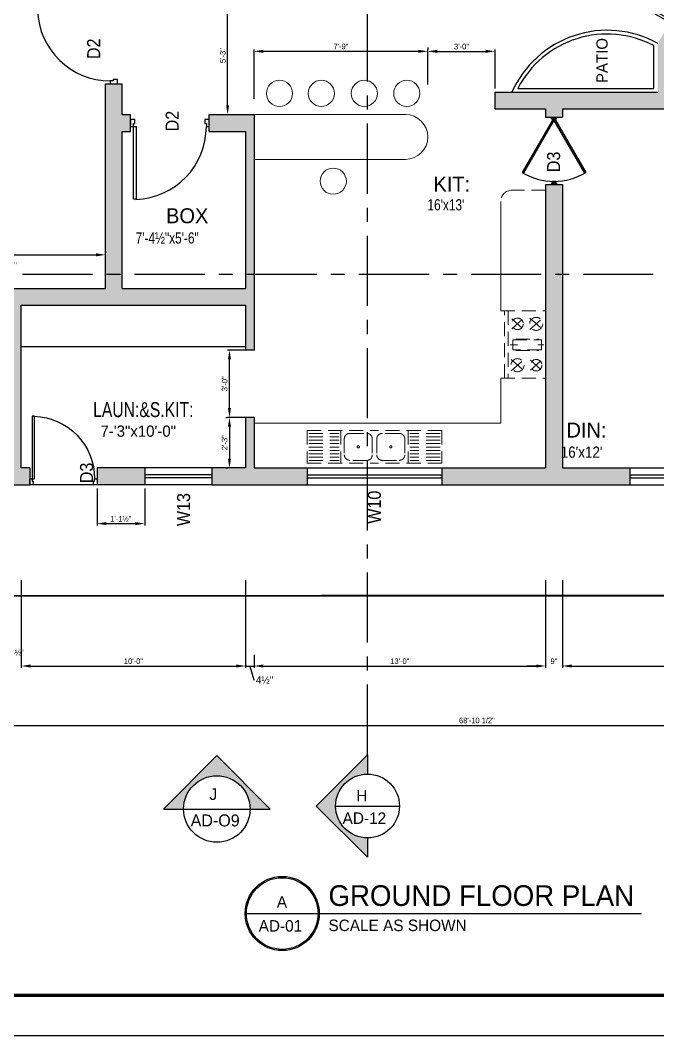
# Model space of a CAD drawing. Extents: x 10753 to 18704, y -5361 to 1140.
# Drawn here: x 11597 to 11939, y -735 to -192 of the extents above; entities that cross this region are included whole.
import ezdxf

# ---------------------------------------------------------------- set-up
doc = ezdxf.new("R2010")
doc.units = 0
doc.header["$LTSCALE"] = 30
doc.header["$MEASUREMENT"] = 0
doc.header["$PDMODE"] = 3
doc.linetypes.add('CENTER', pattern=[2, 1.25, -0.25, 0.25, -0.25])
doc.linetypes.add('HIDDEN', pattern=[0.375, 0.25, -0.125])
doc.layers.get('0').update_dxf_attribs({"linetype": 'CONTINUOUS'})
doc.layers.get('DEFPOINTS').update_dxf_attribs({"linetype": 'CONTINUOUS'})
for name, color, linetype in [('CEILING SECTION', 33, 'CONTINUOUS'), ('cross sectional lines', 9, 'CONTINUOUS'), ('DIM', 6, 'CONTINUOUS'), ('DM', 210, 'CONTINUOUS'), ('DOOR', 4, 'CONTINUOUS'), ('SEAL', 1, 'CONTINUOUS'), ('SLINE', 3, 'CONTINUOUS'), ('stairs terrace', 1, 'CONTINUOUS'), ('TEXT', 13, 'CONTINUOUS'), ('TEXTDW', 3, 'CONTINUOUS'), ('WALL', 2, 'CONTINUOUS'), ('WALLS', 2, 'CONTINUOUS'), ('Walls Hatch', 51, 'CONTINUOUS'), ('WINDOW', 5, 'CONTINUOUS'), ('WL', 9, 'CONTINUOUS')]:
    doc.layers.add(name, color=color, linetype=linetype)
doc.layers.add('hatich', color=8, linetype='HIDDEN', lineweight=5)
doc.styles.add('EE', font='eurr____.ttf')
doc.styles.add('SMALL-DIM', font='stylu.ttf', dxfattribs={"height": 2})
doc.styles.get("Standard").update_dxf_attribs({"font": 'stylu.ttf', "height": 3})
doc.styles.add('Work Dim', font='stylu.ttf', dxfattribs={"height": 4})
doc.dimstyles.new('D1', dxfattribs={"dimtxt": 6, "dimasz": 5, "dimexe": 1, "dimexo": 2, "dimgap": 1, "dimtad": 1, "dimdec": 4, "dimzin": 3, "dimdsep": 46, "dimlunit": 4, "dimtxsty": 'Standard', "dimcen": 3, "dimclrd": 7, "dimclre": 7, "dimclrt": 2, "dimadec": 0, "dimazin": 0, "dimtfac": 1, "dimtdec": 4, "dimtofl": 0, "dimtmove": 2, "dimatfit": 3, "dimfxl": 1, "dimfrac": 2, "dimtolj": 1, "dimtzin": 1, "dimarcsym": 0})
doc.dimstyles.new('LEADER', dxfattribs={"dimtxt": 5, "dimasz": 6, "dimexe": 1, "dimexo": 3, "dimgap": 0.09375, "dimtad": 0, "dimdec": 4, "dimzin": 0, "dimdsep": 46, "dimlunit": 4, "dimtxsty": 'Work Dim', "dimblk1": 'ARCHTICK', "dimblk2": 'ARCHTICK', "dimsah": 1, "dimcen": 0.09375, "dimclrd": 256, "dimclre": 256, "dimclrt": 3, "dimadec": 0, "dimazin": 0, "dimtfac": 1, "dimtdec": 4, "dimtofl": 0, "dimtmove": 1, "dimatfit": 3, "dimfxl": 6, "dimfxlon": 1, "dimtolj": 1, "dimtzin": 0, "dimarcsym": 0})

# ---------------------------------------------------------------- blocks, each defined once
blk = doc.blocks.new('*D55')
at = {"layer": 'DEFPOINTS', "color": 0, "transparency": 16777216}
for p in [(11428.54, -515.05), (12255.04, -538.47), (12255.04, -569.31)]:
    blk.add_point(p, dxfattribs=at)
at = {"layer": 'DIM', "color": 7, "lineweight": -2, "transparency": 16777216}
for p, q in [((11428.54, -517.05), (11428.54, -570.31)), ((12255.04, -540.47), (12255.04, -570.31)), ((11433.54, -569.31), (12250.04, -569.31))]:
    blk.add_line(p, q, dxfattribs=at)
at = {"layer": 'DIM', "color": 7, "transparency": 16777216}
for points in [[(11433.54, -568.48), (11433.54, -570.15), (11428.54, -569.31)], [(12250.04, -568.48), (12250.04, -570.15), (12255.04, -569.31)]]:
    blk.add_solid(points, dxfattribs=at)
at = {"layer": 'DIM', "color": 2, "transparency": 16777216, "insert": (11841.79, -566.6), "char_height": 3, "attachment_point": 5}
blk.add_mtext('\\A1;68\'-10 1/2"', dxfattribs=at)
blk = doc.blocks.new('*D56')
at = {"layer": 'DEFPOINTS', "color": 0, "transparency": 16777216}
for p in [(11878.54, -489.63), (11722.54, -537.47), (11878.54, -537.47)]:
    blk.add_point(p, dxfattribs=at)
at = {"layer": 'DIM', "color": 7, "lineweight": -2, "transparency": 16777216}
for p, q in [((11878.54, -491.63), (11878.54, -538.47)), ((11722.54, -535.47), (11722.54, -536.47)), ((11727.54, -537.47), (11873.54, -537.47))]:
    blk.add_line(p, q, dxfattribs=at)
at = {"layer": 'DIM', "color": 7, "transparency": 16777216}
for points in [[(11727.54, -536.64), (11727.54, -538.31), (11722.54, -537.47)], [(11873.54, -536.64), (11873.54, -538.31), (11878.54, -537.47)]]:
    blk.add_solid(points, dxfattribs=at)
at = {"layer": 'DIM', "color": 2, "transparency": 16777216, "insert": (11800.54, -534.91), "char_height": 3, "attachment_point": 5}
blk.add_mtext('\\A1;13\'-0"', dxfattribs=at)
blk = doc.blocks.new('*D57')
at = {"layer": 'DEFPOINTS', "color": 0, "transparency": 16777216}
for p in [(11722.54, -208.77), (11815.54, -228.5), (11722.54, -236.21)]:
    blk.add_point(p, dxfattribs=at)
at = {"layer": 'DIM', "color": 7, "lineweight": -2, "transparency": 16777216}
for p, q in [((11722.54, -234.21), (11722.54, -207.77)), ((11810.54, -208.77), (11727.54, -208.77)), ((11815.54, -226.5), (11815.54, -207.77))]:
    blk.add_line(p, q, dxfattribs=at)
at = {"layer": 'DIM', "color": 7, "transparency": 16777216}
for points in [[(11727.54, -207.94), (11727.54, -209.6), (11722.54, -208.77)], [(11810.54, -207.94), (11810.54, -209.6), (11815.54, -208.77)]]:
    blk.add_solid(points, dxfattribs=at)
at = {"layer": 'DIM', "color": 2, "transparency": 16777216, "insert": (11769.04, -206.16), "char_height": 3, "attachment_point": 5}
blk.add_mtext('\\A1;7\'-9"', dxfattribs=at)
blk = doc.blocks.new('*D64')
at = {"layer": 'DEFPOINTS', "color": 0, "transparency": 16777216}
for p in [(12031.54, -489.63), (11887.54, -537.47), (12031.54, -537.47)]:
    blk.add_point(p, dxfattribs=at)
at = {"layer": 'DIM', "color": 7, "lineweight": -2, "transparency": 16777216}
for p, q in [((12031.54, -491.63), (12031.54, -538.47)), ((11887.54, -535.47), (11887.54, -536.47)), ((11892.54, -537.47), (12026.54, -537.47))]:
    blk.add_line(p, q, dxfattribs=at)
at = {"layer": 'DIM', "color": 7, "transparency": 16777216}
for points in [[(11892.54, -536.64), (11892.54, -538.31), (11887.54, -537.47)], [(12026.54, -536.64), (12026.54, -538.31), (12031.54, -537.47)]]:
    blk.add_solid(points, dxfattribs=at)
at = {"layer": 'DIM', "color": 2, "transparency": 16777216, "insert": (11959.54, -534.92), "char_height": 3, "attachment_point": 5}
blk.add_mtext('\\A1;12\'-0"', dxfattribs=at)
blk = doc.blocks.new('WINDOW')
for p, q in [((12, 0), (0, 0)), ((12, -3.75), (0, -3.75)), ((12, -5.25), (0, -5.25)), ((12, -9), (0, -9))]:
    blk.add_line(p, q)
blk = doc.blocks.new('*D68')
at = {"layer": 'DEFPOINTS', "color": 0, "transparency": 16777216}
for p in [(11887.54, -489.63), (11878.54, -537.47), (11887.54, -537.47)]:
    blk.add_point(p, dxfattribs=at)
at = {"layer": 'DIM', "color": 7, "lineweight": -2, "transparency": 16777216}
for p, q in [((11887.54, -491.63), (11887.54, -538.47)), ((11873.54, -537.47), (11868.54, -537.47)), ((11878.54, -535.47), (11878.54, -536.47)), ((11892.54, -537.47), (11897.54, -537.47))]:
    blk.add_line(p, q, dxfattribs=at)
at = {"layer": 'DIM', "color": 7, "transparency": 16777216}
for points in [[(11873.54, -536.64), (11873.54, -538.31), (11878.54, -537.47)], [(11892.54, -536.64), (11892.54, -538.31), (11887.54, -537.47)]]:
    blk.add_solid(points, dxfattribs=at)
at = {"layer": 'DIM', "color": 2, "transparency": 16777216, "insert": (11883.04, -534.92), "char_height": 3, "attachment_point": 5}
blk.add_mtext('\\A1;9"', dxfattribs=at)
blk = doc.blocks.new('COOKR2')
for p, q in [((12.68, 53.99), (36.68, 53.99)), ((14.68, 17.99), (14.68, 53.99)), ((16.68, 53.99), (16.68, 17.99)), ((18.65, 44.3), (24.71, 49.76)), ((18.65, 49.76), (24.71, 44.3)), ((28.34, 44.03), (35.02, 50.03)), ((28.34, 50.03), (35.02, 44.03)), ((20.69, 38.85), (33.11, 38.85)), ((17.8, 35.81), (21.74, 35.81)), ((20.69, 32.78), (33.11, 32.78)), ((35.73, 35.81), (32.5, 35.81)), ((18.34, 27.94), (25.02, 21.94)), ((18.34, 21.94), (25.02, 27.94)), ((28.65, 27.67), (34.71, 22.21)), ((28.65, 22.21), (34.71, 27.67)), ((12.68, 17.99), (36.68, 17.99))]:
    blk.add_line(p, q)
blk.add_lwpolyline([(19.12, 38.55), (34.49, 38.55), (34.49, 33.07), (19.12, 33.07)], close=True)
for centre, radius in [((21.68, 47.03), 3.08), ((31.68, 47.03), 3.49), ((21.68, 24.94), 3.49), ((31.68, 24.94), 3.08)]:
    blk.add_circle(centre, radius)
blk = doc.blocks.new('2-DOOR')
for p, q in [((0.3, 0.74), (0.3, 6.43)), ((0.3, 6.43), (0.6, 6.43)), ((0.6, 6.43), (0.6, 0.74)), ((11.37, 6.43), (11.67, 6.43)), ((11.37, 0.74), (11.37, 6.43)), ((11.67, 6.43), (11.67, 0.74)), ((0.3, 0.75), (0, 0.75)), ((0, 0.75), (0, 0)), ((0, 0), (0.45, 0)), ((0.3, 0.45), (0.3, 0.75)), ((0.6, 0.74), (0.3, 0.74)), ((0.45, 0.45), (0.3, 0.45)), ((0.45, 0), (0.45, 0.45)), ((11.67, 0.74), (11.37, 0.74)), ((11.52, 0.45), (11.52, 0)), ((11.67, 0.45), (11.52, 0.45)), ((11.52, 0), (11.97, 0)), ((11.97, 0.75), (11.67, 0.75)), ((11.67, 0.75), (11.67, 0.45)), ((11.97, 0), (11.97, 0.75))]:
    blk.add_line(p, q)
for centre, start, end in [((0.3, 0.75), 0, 87.8361), ((11.67, 0.75), 92.1639, 180)]:
    blk.add_arc(centre, 5.69, start, end)
blk = doc.blocks.new('*D79')
at = {"layer": 'DEFPOINTS', "color": 0, "transparency": 16777216}
for p in [(11638.54, -440.56), (11664.04, -440.56), (11664.04, -461.33)]:
    blk.add_point(p, dxfattribs=at)
at = {"layer": 'DIM', "color": 7, "lineweight": -2, "transparency": 16777216}
for p, q in [((11638.54, -442.56), (11638.54, -462.33)), ((11664.04, -442.56), (11664.04, -462.33)), ((11643.54, -461.33), (11659.04, -461.33))]:
    blk.add_line(p, q, dxfattribs=at)
at = {"layer": 'DIM', "color": 7, "transparency": 16777216}
for points in [[(11643.54, -460.5), (11643.54, -462.17), (11638.54, -461.33)], [(11659.04, -460.5), (11659.04, -462.17), (11664.04, -461.33)]]:
    blk.add_solid(points, dxfattribs=at)
at = {"layer": 'DIM', "color": 2, "transparency": 16777216, "insert": (11651.29, -458.78), "char_height": 3, "attachment_point": 5}
blk.add_mtext('\\A1;1\'-1½"', dxfattribs=at)
blk = doc.blocks.new('*D80')
at = {"layer": 'DEFPOINTS', "color": 0, "transparency": 16777216}
for p in [(11718.04, -489.63), (11598.04, -537.47), (11718.04, -537.47)]:
    blk.add_point(p, dxfattribs=at)
at = {"layer": 'DIM', "color": 7, "lineweight": -2, "transparency": 16777216}
for p, q in [((11718.04, -491.63), (11718.04, -538.47)), ((11598.04, -535.47), (11598.04, -536.47)), ((11603.04, -537.47), (11713.04, -537.47))]:
    blk.add_line(p, q, dxfattribs=at)
at = {"layer": 'DIM', "color": 7, "transparency": 16777216}
for points in [[(11603.04, -536.64), (11603.04, -538.31), (11598.04, -537.47)], [(11713.04, -536.64), (11713.04, -538.31), (11718.04, -537.47)]]:
    blk.add_solid(points, dxfattribs=at)
at = {"layer": 'DIM', "color": 2, "transparency": 16777216, "insert": (11658.04, -534.92), "char_height": 3, "attachment_point": 5}
blk.add_mtext('\\A1;10\'-0"', dxfattribs=at)
blk = doc.blocks.new('_ArchTick')
at = {"color": 0, "linetype": 'ByBlock', "const_width": 0.15}
blk.add_lwpolyline([(-0.5, -0.5), (0.5, 0.5)], dxfattribs=at)
blk = doc.blocks.new('*D81')
at = {"layer": 'DEFPOINTS', "color": 0, "transparency": 16777216}
for p in [(11722.54, -489.63), (11718.04, -536.57), (11722.54, -537.47)]:
    blk.add_point(p, dxfattribs=at)
at = {"layer": 'DM', "lineweight": -2, "transparency": 16777216}
for p, q in [((11722.54, -531.47), (11722.54, -538.47)), ((11718.04, -537.47), (11718.04, -538.47)), ((11718.04, -537.47), (11722.54, -537.47)), ((11720.29, -537.47), (11722.52, -544.93)), ((11722.52, -544.93), (11722.71, -544.93))]:
    blk.add_line(p, q, dxfattribs=at)
at = {"layer": 'DM', "lineweight": -2, "transparency": 16777216, "rotation": 180}
blk.add_blockref('_ArchTick', (11718.04, -537.47), dxfattribs=at)
at = {"layer": 'DM', "lineweight": -2, "transparency": 16777216}
blk.add_blockref('_ArchTick', (11722.54, -537.47), dxfattribs=at)
at = {"layer": 'DM', "color": 3, "transparency": 16777216, "insert": (11728.2, -544.93), "char_height": 4, "attachment_point": 5, "style": 'Work Dim'}
blk.add_mtext('\\A1;4½"', dxfattribs=at)
blk = doc.blocks.new('*D82')
at = {"layer": 'DEFPOINTS', "color": 0, "transparency": 16777216}
for p in [(11598.04, -489.63), (11593.54, -537.47), (11593.54, -537.47)]:
    blk.add_point(p, dxfattribs=at)
at = {"layer": 'DIM', "color": 7, "lineweight": -2, "transparency": 16777216}
for p, q in [((11598.04, -491.63), (11598.04, -538.47)), ((11588.54, -537.47), (11583.54, -537.47)), ((11593.54, -535.47), (11593.54, -536.47)), ((11603.04, -537.47), (11608.04, -537.47))]:
    blk.add_line(p, q, dxfattribs=at)
at = {"layer": 'DIM', "color": 7, "transparency": 16777216}
for points in [[(11588.54, -536.64), (11588.54, -538.31), (11593.54, -537.47)], [(11603.04, -536.64), (11603.04, -538.31), (11598.04, -537.47)]]:
    blk.add_solid(points, dxfattribs=at)
at = {"layer": 'DIM', "color": 2, "transparency": 16777216, "insert": (11595.79, -530.24), "char_height": 3, "attachment_point": 5}
blk.add_mtext('\\A1;4½"', dxfattribs=at)
blk = doc.blocks.new('*D83')
at = {"layer": 'DEFPOINTS', "color": 0, "transparency": 16777216}
for p in [(11709.4, -368.56), (11722.54, -368.56), (11722.54, -404.56)]:
    blk.add_point(p, dxfattribs=at)
at = {"layer": 'DIM', "color": 7, "lineweight": -2, "transparency": 16777216}
for p, q in [((11720.54, -368.56), (11708.4, -368.56)), ((11709.4, -399.56), (11709.4, -373.56)), ((11720.54, -404.56), (11708.4, -404.56))]:
    blk.add_line(p, q, dxfattribs=at)
at = {"layer": 'DIM', "color": 7, "transparency": 16777216}
for points in [[(11708.56, -373.56), (11710.23, -373.56), (11709.4, -368.56)], [(11708.56, -399.56), (11710.23, -399.56), (11709.4, -404.56)]]:
    blk.add_solid(points, dxfattribs=at)
at = {"layer": 'DIM', "color": 2, "transparency": 16777216, "insert": (11706.83, -386.56), "char_height": 3, "attachment_point": 5, "rotation": 90}
blk.add_mtext('\\A1;3\'-0"', dxfattribs=at)
blk = doc.blocks.new('*D84')
at = {"layer": 'DEFPOINTS', "color": 0, "transparency": 16777216}
for p in [(11709.4, -404.56), (11709.4, -431.56), (11709.4, -431.56)]:
    blk.add_point(p, dxfattribs=at)
at = {"layer": 'DIM', "color": 7, "lineweight": -2, "transparency": 16777216}
for p, q in [((11707.4, -404.56), (11708.4, -404.56)), ((11709.4, -409.56), (11709.4, -426.56)), ((11707.4, -431.56), (11708.4, -431.56))]:
    blk.add_line(p, q, dxfattribs=at)
at = {"layer": 'DIM', "color": 7, "transparency": 16777216}
for points in [[(11708.56, -409.56), (11710.23, -409.56), (11709.4, -404.56)], [(11708.56, -426.56), (11710.23, -426.56), (11709.4, -431.56)]]:
    blk.add_solid(points, dxfattribs=at)
at = {"layer": 'DIM', "color": 2, "transparency": 16777216, "insert": (11706.84, -418.06), "char_height": 3, "attachment_point": 5, "rotation": 90}
blk.add_mtext('\\A1;2\'-3"', dxfattribs=at)
blk = doc.blocks.new('D1')
for p, q in [((-3, 40.85), (-1.5, 40.85)), ((-3, 1.85), (-3, 40.85)), ((-1.5, 40.85), (-1.5, 1.85)), ((-40.5, 1.88), (-42, 1.88)), ((-42, 1.88), (-42, -1.88)), ((-40.5, 0.38), (-40.5, 1.88)), ((-39.75, 0.38), (-40.5, 0.38)), ((-39.75, -1.88), (-39.75, 0.38)), ((-1.5, 1.85), (-3, 1.85)), ((-2.25, 0.38), (-2.25, -1.88)), ((-1.5, 0.38), (-2.25, 0.38)), ((0, 1.88), (-1.5, 1.88)), ((-1.5, 1.88), (-1.5, 0.38)), ((0, -1.88), (0, 1.88)), ((-42, -1.88), (-39.75, -1.88)), ((-2.25, -1.88), (0, -1.88))]:
    blk.add_line(p, q)
blk.add_arc((-1.5, 1.88), 39, 91.8498, 180)
blk = doc.blocks.new('*D89')
at = {"layer": 'DEFPOINTS', "color": 0, "transparency": 16777216}
for p in [(11643.04, -317.59), (11643.04, -317.59), (11557.54, -335.56)]:
    blk.add_point(p, dxfattribs=at)
at = {"layer": 'DIM', "color": 7, "lineweight": -2, "transparency": 16777216}
for p, q in [((11557.54, -333.56), (11557.54, -316.59)), ((11562.54, -317.59), (11638.04, -317.59)), ((11643.04, -315.59), (11643.04, -316.59))]:
    blk.add_line(p, q, dxfattribs=at)
at = {"layer": 'DIM', "color": 7, "transparency": 16777216}
for points in [[(11562.54, -316.76), (11562.54, -318.43), (11557.54, -317.59)], [(11638.04, -316.76), (11638.04, -318.43), (11643.04, -317.59)]]:
    blk.add_solid(points, dxfattribs=at)
at = {"layer": 'DIM', "color": 2, "transparency": 16777216, "insert": (11588.29, -323.17), "char_height": 3, "attachment_point": 5}
blk.add_mtext('\\A1;7\'-1 1/2"', dxfattribs=at)
blk = doc.blocks.new('SINK2')
for p, q in [((0, 17.44), (36, 17.44)), ((0, 0), (0, 17.44)), ((18, 0), (18, 17.44)), ((72, 17.44), (36, 17.44)), ((54, 0), (54, 17.44)), ((72, 0), (72, 17.44)), ((0.9, 16), (17.1, 16)), ((0.9, 14.2), (17.1, 14.2)), ((0.9, 12.4), (17.1, 12.4)), ((19.75, 4.5), (19.75, 12.94)), ((31.75, 15.94), (22.75, 15.94)), ((34.75, 4.5), (34.75, 12.94)), ((37.13, 4.5), (37.13, 12.94)), ((40.13, 15.94), (49.13, 15.94)), ((52.13, 4.5), (52.13, 12.94)), ((71.1, 16), (54.9, 16)), ((71.1, 14.2), (54.9, 14.2)), ((71.1, 12.4), (54.9, 12.4)), ((0.9, 10.6), (17.1, 10.6)), ((0.9, 8.8), (17.1, 8.8)), ((0.9, 7), (17.1, 7)), ((71.1, 10.6), (54.9, 10.6)), ((71.1, 8.8), (54.9, 8.8)), ((71.1, 7), (54.9, 7)), ((0, 0), (36, 0)), ((0.9, 5.2), (17.1, 5.2)), ((0.9, 3.4), (17.1, 3.4)), ((0.9, 1.6), (17.1, 1.6)), ((22.75, 1.5), (31.75, 1.5)), ((72, 0), (36, 0)), ((49.13, 1.5), (40.13, 1.5)), ((71.1, 5.2), (54.9, 5.2)), ((71.1, 3.4), (54.9, 3.4)), ((71.1, 1.6), (54.9, 1.6))]:
    blk.add_line(p, q)
for centre in [(27.25, 8.72), (44.63, 8.72)]:
    blk.add_circle(centre, 0.587)
for centre, start, end in [((22.75, 12.94), 90, 180), ((31.75, 12.94), 360, 90), ((40.13, 12.94), 90, 180), ((49.13, 12.94), 360, 90), ((22.75, 4.5), 180, 270), ((31.75, 4.5), 270, 0), ((40.13, 4.5), 180, 270), ((49.13, 4.5), 270, 0)]:
    blk.add_arc(centre, 3, start, end)
blk = doc.blocks.new('*D109')
at = {"layer": 'DEFPOINTS', "color": 0, "transparency": 16777216}
for p in [(11708.43, -179.56), (11717.43, -179.56), (11708.43, -242.56)]:
    blk.add_point(p, dxfattribs=at)
at = {"layer": 'DOOR', "color": 7, "lineweight": -2, "transparency": 16777216}
for p, q in [((11715.43, -179.56), (11707.43, -179.56)), ((11708.43, -237.56), (11708.43, -184.56)), ((11706.43, -242.56), (11707.43, -242.56))]:
    blk.add_line(p, q, dxfattribs=at)
at = {"layer": 'DOOR', "color": 7, "transparency": 16777216}
for points in [[(11707.59, -184.56), (11709.26, -184.56), (11708.43, -179.56)], [(11707.59, -237.56), (11709.26, -237.56), (11708.43, -242.56)]]:
    blk.add_solid(points, dxfattribs=at)
at = {"layer": 'DOOR', "color": 2, "transparency": 16777216, "insert": (11705.86, -211.06), "char_height": 3, "attachment_point": 5, "rotation": 90}
blk.add_mtext('\\A1;5\'-3"', dxfattribs=at)
blk = doc.blocks.new('*D112')
at = {"layer": 'DEFPOINTS', "color": 0, "transparency": 16777216}
for p in [(11815.54, -208.77), (11851.54, -208.77), (11851.54, -230.56)]:
    blk.add_point(p, dxfattribs=at)
at = {"layer": 'DOOR', "color": 7, "lineweight": -2, "transparency": 16777216}
for p, q in [((11815.54, -206.77), (11815.54, -207.77)), ((11820.54, -208.77), (11846.54, -208.77)), ((11851.54, -228.56), (11851.54, -207.77))]:
    blk.add_line(p, q, dxfattribs=at)
at = {"layer": 'DOOR', "color": 7, "transparency": 16777216}
for points in [[(11820.54, -207.94), (11820.54, -209.6), (11815.54, -208.77)], [(11846.54, -207.94), (11846.54, -209.6), (11851.54, -208.77)]]:
    blk.add_solid(points, dxfattribs=at)
at = {"layer": 'DOOR', "color": 2, "transparency": 16777216, "insert": (11833.54, -206.21), "char_height": 3, "attachment_point": 5}
blk.add_mtext('\\A1;3\'-0"', dxfattribs=at)

msp = doc.modelspace()

# ---------------------------------------------------------------- hatches: boundary and pattern name
at = {"layer": 'CEILING SECTION'}
h = msp.add_hatch(color=51, dxfattribs=at)
h.dxf.hatch_style = 1
h.paths.add_polyline_path([(11851.5352, -230.55953), (11851.5352, -239.55953), (11878.5352, -239.55953), (11878.5352, -244.05953), (11887.5352, -244.05953), (11887.5352, -239.55953), (11983.5352, -239.55953), (11986.322, -242.34632), (11989.50398, -239.16434), (11980.89917, -230.55953), (11947.5352, -230.55953), (11947.5352, -206.94692), (11951.95295, -199.29517), (11944.15872, -194.79517), (11938.5352, -204.53538), (11938.5352, -230.55953)])
h = msp.add_hatch(color=51, dxfattribs=at)
h.dxf.hatch_style = 1
h.paths.add_polyline_path([(11878.5352, -280.05953), (11878.5352, -327.96779), (11887.5352, -327.96779), (11887.5352, -280.05953)])
at = {"layer": 'SLINE'}
for points in [[(11674.11005, -613.94249), (11684.87704, -613.94249, -0.414213562), (11702.66541, -596.15412, -0.414213562), (11720.45378, -613.94249), (11731.22077, -613.94249), (11702.66541, -585.38713)], [(11783.29424, -584.93053), (11783.29424, -595.26664, 0.414213562), (11766.21776, -612.34312, 0.414213562), (11783.29424, -629.41961), (11783.29424, -639.75571), (11755.88165, -612.34312)]]:
    msp.add_hatch(color=3, dxfattribs=at).paths.add_polyline_path(points)
at = {"layer": 'Walls Hatch'}
h = msp.add_hatch(color=51, dxfattribs=at)
h.dxf.hatch_style = 1
h.paths.add_polyline_path([(11437.5352, -431.55953), (11437.5352, -413.55953), (11428.5352, -413.55953), (11428.5352, -440.55953), (11602.5352, -440.55953), (11602.5352, -431.55953), (11598.0352, -431.55953), (11598.0352, -344.55953), (11718.0352, -344.55953), (11718.0352, -368.55953), (11722.5352, -368.55953), (11722.5352, -327.96779), (11718.0352, -327.96779), (11718.0352, -335.55953), (11652.0352, -335.55953), (11652.0352, -327.96779), (11643.0352, -327.96779), (11643.0352, -335.55953), (11557.5352, -335.55953), (11557.5352, -344.55953), (11593.5352, -344.55953), (11593.5352, -431.55953), (11533.5352, -431.55953), (11533.5352, -404.55953), (11529.0352, -404.55953), (11529.0352, -431.55953)])
h.paths.add_polyline_path([(11428.5352, -327.96779), (11428.5352, -365.55953), (11437.5352, -365.55953), (11437.5352, -344.55953), (11527.5352, -344.55953), (11527.5352, -335.55953), (11437.5352, -335.55953), (11437.5352, -327.96779)], flags=17)
h.paths.add_polyline_path([(11428.5352, -268.05953), (11428.5352, -327.96779), (11437.5352, -327.96779), (11437.5352, -268.05953)])
h.paths.add_polyline_path([(11437.5352, -170.55953), (11437.5352, -91.05953), (11499.0352, -91.05953), (11499.0352, -86.55953), (11437.5352, -86.55953), (11437.5352, -82.05953), (11428.5352, -82.05953), (11428.5352, -184.05953), (11437.5352, -184.05953), (11437.5352, -179.55953), (11643.0352, -179.55953), (11643.0352, -184.05953), (11652.0352, -184.05953), (11652.0352, -179.55953), (11676.0352, -179.55953), (11676.0352, -170.55953), (11542.5352, -170.55953), (11542.5352, -143.55953), (11533.5352, -143.55953), (11533.5352, -170.55953)])
h.paths.add_polyline_path([(11428.5352, 30.44047), (11428.5352, -34.05953), (11437.5352, -34.05953), (11437.5352, 21.44047), (11533.5352, 21.44047), (11533.5352, -86.55953), (11529.0352, -86.55953), (11529.0352, -91.05953), (11533.5352, -91.05953), (11533.5352, -95.55953), (11542.5352, -95.55953), (11542.5352, 21.44047), (11635.5352, 21.44047), (11635.5352, 30.44047)])
h.paths.add_polyline_path([(11643.0352, -226.05953), (11643.0352, -327.96779), (11652.0352, -327.96779), (11652.0352, -251.55953), (11656.5352, -251.55953), (11656.5352, -242.55953), (11652.0352, -242.55953), (11652.0352, -226.05953)])
h.paths.add_polyline_path([(11698.5352, -242.55953), (11698.5352, -251.55953), (11718.0352, -251.55953), (11718.0352, -327.96779), (11722.5352, -327.96779), (11722.5352, -242.55953)])
h.paths.add_polyline_path([(11700.0352, -431.55953), (11700.0352, -440.55953), (11751.0352, -440.55953), (11751.0352, -431.55953), (11722.5352, -431.55953), (11722.5352, -404.55953), (11718.0352, -404.55953), (11718.0352, -431.55953)])
h.paths.add_polyline_path([(11638.5352, -431.55953), (11638.5352, -440.55953), (11664.0352, -440.55953), (11664.0352, -431.55953)], flags=17)
h.paths.add_polyline_path([(11722.5352, 6.44047), (11722.5352, -170.55953), (11718.0352, -170.55953), (11718.0352, -179.55953), (11731.5352, -179.55953), (11731.5352, -2.55953), (11783.36537, -2.55953), (11783.36647, 6.44047), (11731.5352, 6.44047)])
h.paths.add_polyline_path([(11783.36647, 6.44047), (11783.36537, -2.55953), (11790.0352, -2.55953), (11790.0352, 6.44047)])
h.paths.add_polyline_path([(11934.0352, 6.44047), (11934.0352, -2.55953), (12001.5352, -2.55953), (12001.5352, 6.44047)])
h.paths.add_polyline_path([(12052.5352, 30.44047), (12052.5352, 21.44047), (12205.5352, 21.44047), (12205.5352, 30.44047)])
h.paths.add_polyline_path([(11995.5352, -431.55953), (11995.5352, -440.55953), (12036.0352, -440.55953), (12036.0352, -327.96779), (12031.5352, -327.96779), (12031.5352, -431.55953)])
h.paths.add_polyline_path([(12080.67124, -280.19556), (12071.80728, -289.05953), (12039.39917, -289.05953), (12031.93039, -281.59075), (12028.74841, -284.77273), (12031.5352, -287.55953), (12031.5352, -327.96779), (12036.0352, -327.96779), (12036.0352, -293.55953), (12078.0352, -293.55953), (12078.0352, -327.96779), (12087.0352, -327.96779), (12087.0352, -286.55953)])
h.paths.add_polyline_path([(12078.0352, -327.96779), (12078.0352, -440.55953), (12087.0352, -440.55953), (12087.0352, -327.96779)])
h.paths.add_polyline_path([(12092.40907, -500.55953, -0.298216627), (12085.5352, -505.05953), (12247.5352, -505.05953, -0.298216627), (12240.66134, -500.55953)])
h.paths.add_polyline_path([(12151.7967, -213.5701), (12151.7967, -208.05953), (12147.2967, -208.05953), (12147.2967, -213.5701), (12139.95801, -220.9088), (12146.32197, -227.27276), (12148.87584, -224.71889, 0.232954432), (12205.59431, -250.05953), (12247.5352, -250.05953, -0.474497868), (12240.18673, -241.05953), (12238.5352, -241.05953), (12238.5352, -224.55953), (12229.5352, -224.55953), (12229.5352, -241.05953), (12205.41942, -241.05953, -0.262785094)])
h.paths.add_polyline_path([(12229.5352, -203.55953), (12229.5352, -212.55953), (12238.5352, -212.55953), (12238.5352, -203.55953)])
h.paths.add_polyline_path([(12147.2967, -179.55953), (12147.2967, -184.05953), (12151.7967, -184.05953), (12151.7967, -179.55953)])
h.paths.add_polyline_path([(12046.85116, -100.42345, 0.151876917), (11993.36553, -86.67505), (11993.36553, -109.56647), (11991.76982, -112.33032), (11993.20709, -127.8409), (12002.36553, -111.97802), (12002.36553, -95.67307, -0.399063942), (12081.99953, -179.55953), (12094.5352, -179.55953), (12094.5352, -170.55953), (12090.56302, -170.55953, 0.125206602), (12075.00902, -127.41992), (12079.0099, -123.41905), (12075.82792, -120.23707), (12070.17106, -120.23707), (12054.61471, -104.68072), (12054.61471, -99.02386), (12051.43273, -95.84188)])
h.paths.add_polyline_path([(11983.12931, -127.29613), (11986.56004, -139.35392), (11993.20709, -127.8409), (11991.76982, -112.33032)])
h.paths.add_polyline_path([(11977.14053, -137.669), (11981.06147, -145.54332, -0.018810037), (11983.66605, -144.36647), (11986.56004, -139.35392), (11983.12931, -127.29613)])
h.paths.add_polyline_path([(11974.15872, -142.83365), (11981.95295, -147.33365), (11977.14053, -137.669)])
h.paths.add_polyline_path([(11878.5352, -327.96779), (11878.5352, -431.55953), (11823.0352, -431.55953), (11823.0352, -440.55953), (11923.5352, -440.55953), (11923.5352, -431.55953), (11887.5352, -431.55953), (11887.5352, -327.96779)])
h.paths.add_polyline_path([(11978.09401, -55.56685), (11978.09401, -33.68837), (11964.19211, -33.68837), (11964.19211, -55.56685)], flags=9)
h.paths.add_polyline_path([(12254.2863, -193.63834), (12236.95394, -193.63834), (12236.95394, -207.54024), (12254.2863, -207.54024)], flags=9)
h.paths.add_polyline_path([(12018.38879, -307.63695), (11996.51031, -307.63695), (11996.51031, -321.53885), (12018.38879, -321.53885)], flags=9)
h.paths.add_polyline_path([(11964.2214, -274.41311), (11964.2214, -252.53464), (11950.3195, -252.53464), (11950.3195, -274.41311)], flags=9)
h.paths.add_polyline_path([(11876.15673, 76.38012), (11848.32217, 76.38012), (11848.32217, 62.47822), (11876.15673, 62.47822)], flags=9)
h.paths.add_polyline_path([(12135.65673, 76.3933), (12107.82217, 76.3933), (12107.82217, 62.4914), (12135.65673, 62.4914)], flags=9)
h.paths.add_polyline_path([(12162.0374, 8.43415), (12134.20285, 8.43415), (12134.20285, -5.46775), (12162.0374, -5.46775)], flags=9)
h.paths.add_polyline_path([(12002.76946, 67.73726), (11991.39318, 67.73726), (11991.39318, 53.83536), (12002.76946, 53.83536)], flags=9)
h.paths.add_polyline_path([(12225.51976, -195.31062), (12225.51976, -177.97827), (12211.61786, -177.97827), (12211.61786, -195.31062)], flags=9)
h.paths.add_polyline_path([(11982.7673, -228.69094), (11982.7673, -206.81246), (11968.8654, -206.81246), (11968.8654, -228.69094)], flags=9)
h.paths.add_polyline_path([(11844.49421, -206.49396), (11822.61573, -206.49396), (11822.61573, -220.39587), (11844.49421, -220.39587)], flags=9)
h.paths.add_polyline_path([(11996.10235, -176.75185), (12005.82864, -151.18355), (11992.83511, -146.24076), (11983.10883, -171.80906)], flags=9)
h.paths.add_polyline_path([(12181.02322, -206.99714), (12200.11665, -183.42636), (12189.31423, -174.67589), (12170.2208, -198.24667)], flags=9)
h.paths.add_polyline_path([(12060.74216, -266.6135), (12060.74216, -236.19622), (12046.84026, -236.19622), (12046.84026, -266.6135)], flags=9)
h.paths.add_polyline_path([(12124.85067, -197.38532), (12094.4334, -197.38532), (12094.4334, -211.28722), (12124.85067, -211.28722)], flags=9)
h.paths.add_polyline_path([(11913.4478, -227.27367), (11913.4478, -200.0826), (11904.11178, -200.0826), (11904.11178, -227.27367)], flags=9)
h.paths.add_polyline_path([(12227.59477, -215.44147), (12227.59477, -191.19468), (12216.64126, -191.19468), (12216.64126, -215.44147)], flags=9)
h.paths.add_polyline_path([(12227.88046, -239.60015), (12227.88046, -215.35336), (12216.92694, -215.35336), (12216.92694, -239.60015)], flags=25)
h.paths.add_polyline_path([(11834.07864, -22.1762), (11834.07864, -4.36925), (11823.29423, -4.36925), (11823.29423, -22.1762)], flags=9)
h.paths.add_polyline_path([(11874.26296, -8.72197), (11853.66815, -8.72197), (11853.66815, -16.53492), (11874.26296, -16.53492)], flags=9)
h.paths.add_polyline_path([(12035.60031, 0.11156), (12035.60031, 17.97489), (12024.64679, 17.97489), (12024.64679, 0.11156)], flags=9)
h.paths.add_polyline_path([(11840.9377, -135.22542), (11840.9377, -84.34607), (11831.57533, -84.34607), (11831.57533, -135.22542)], flags=9)
h.paths.add_polyline_path([(11842.17557, -293.98304), (11842.17557, -267.18808), (11832.83955, -267.18808), (11832.83955, -293.98304)], flags=9)
h.paths.add_polyline_path([(11832.82372, -291.30926), (11832.82372, -267.12478), (11820.25271, -267.12478), (11820.25271, -291.30926)], flags=9)
h.paths.add_polyline_path([(11888.39631, -275.19896), (11888.39631, -258.74058), (11877.51966, -258.74058), (11877.51966, -275.19896)], flags=9)
h.paths.add_polyline_path([(11950.48919, -186.47707), (11950.48919, -170.14423), (11939.98919, -170.14423), (11939.98919, -186.47707)], flags=9)
h.paths.add_polyline_path([(12165.48471, -134.29874), (12165.48471, -107.48182), (12156.0828, -107.48182), (12156.0828, -134.29874)], flags=9)
h.paths.add_polyline_path([(12079.87571, -104.82656), (12068.7644, -93.71525), (12062.3026, -100.17705), (12073.41391, -111.28835)], flags=25)
h.paths.add_polyline_path([(12057.69844, -204.98995), (12057.69844, -191.0024), (12048.53372, -191.0024), (12048.53372, -204.98995)], flags=9)
h.paths.add_polyline_path([(12113.62211, -167.16891), (12113.62211, -150.77715), (12102.94532, -150.77715), (12102.94532, -167.16891)], flags=9)
h.paths.add_polyline_path([(12156.16243, -145.60171), (12156.16243, -90.202), (12143.53871, -90.202), (12143.53871, -145.60171)], flags=9)
h.paths.add_polyline_path([(12018.31468, -285.14858), (12018.31468, -268.81574), (12007.81468, -268.81574), (12007.81468, -285.14858)], flags=9)
h.paths.add_polyline_path([(12035.15737, -261.90462), (12035.15737, -221.26919), (12022.69178, -221.26919), (12022.69178, -261.90462)], flags=9)
h.paths.add_polyline_path([(12044.58947, -254.9014), (12044.58947, -232.82448), (12035.26662, -232.82448), (12035.26662, -254.9014)], flags=9)
h.paths.add_polyline_path([(12099.17199, -277.17295), (12099.17199, -252.88587), (12088.29535, -252.88587), (12088.29535, -277.17295)], flags=9)
h.paths.add_polyline_path([(12017.55924, -238.34151), (12017.55924, -208.84004), (12008.15733, -208.84004), (12008.15733, -238.34151)], flags=9)
h.paths.add_polyline_path([(12008.10261, -238.3426), (12008.10261, -198.89897), (11998.48329, -198.89897), (11998.48329, -238.3426)], flags=9)
h.paths.add_polyline_path([(12164.51588, -201.52016), (12164.51588, -185.07714), (12153.68536, -185.07714), (12153.68536, -201.52016)], flags=9)
h.paths.add_polyline_path([(12138.05497, -324.25012), (12138.05497, -306.86725), (12128.90343, -306.86725), (12128.90343, -324.25012)], flags=9)
h.paths.add_polyline_path([(12207.08979, -236.23521), (12207.08979, -192.10343), (12194.65934, -192.10343), (12194.65934, -236.23521)], flags=9)
h.paths.add_polyline_path([(12216.70234, -234.51082), (12216.70234, -201.02424), (12206.99077, -201.02424), (12206.99077, -234.51082)], flags=9)
h.paths.add_polyline_path([(12082.56858, -229.26098), (12082.56858, -211.80344), (12073.19304, -211.80344), (12073.19304, -229.26098)], flags=9)
h.paths.add_polyline_path([(11829.89638, -139.78242), (11829.89638, -69.64186), (11817.43079, -69.64186), (11817.43079, -139.78242)], flags=9)
h.paths.add_polyline_path([(12237.67486, -20.12186), (12237.67486, -2.31491), (12226.89046, -2.31491), (12226.89046, -20.12186)], flags=9)
h.paths.add_polyline_path([(12001.90463, -87.03355), (12001.90463, -13.64596), (11992.52908, -13.64596), (11992.52908, -87.03355)], flags=9)

# ---------------------------------------------------------------- linework, layer by layer
for p, q in [((11881.74789, -244.87297), (11881.74789, -244.05953)), ((11881.74789, -244.87297), (11881.74789, -244.05953)), ((11881.74789, -244.05953), (11884.32252, -244.05953)), ((11884.32252, -244.87297), (11884.32252, -244.05953)), ((11884.32252, -244.87297), (11884.32252, -244.05953)), ((11882.177, -245.50122), (11865.99166, -273.53505)), ((11883.0352, -245.73118), (11866.72924, -273.97394)), ((11881.74789, -244.87297), (11884.32252, -244.87297)), ((11884.32252, -244.87297), (11881.74789, -244.87297)), ((11882.177, -245.73118), (11882.177, -244.87297)), ((11882.177, -245.73118), (11882.177, -244.87297)), ((11882.177, -245.73118), (11883.89341, -245.73118)), ((11883.89341, -245.73118), (11882.177, -245.73118)), ((11883.0352, -245.73118), (11899.34117, -273.97394)), ((11883.89341, -245.73118), (11883.89341, -244.87297)), ((11883.89341, -245.73118), (11883.89341, -244.87297)), ((11883.89341, -245.50122), (11900.07875, -273.53505)), ((11881.74789, -279.20132), (11884.32252, -279.20132)), ((11881.74789, -279.20132), (11881.74789, -280.05953)), ((11884.32252, -279.20132), (11881.74789, -279.20132)), ((11881.74789, -279.20132), (11881.74789, -280.05953)), ((11881.74789, -280.05953), (11884.32252, -280.05953)), ((11884.32252, -280.05953), (11881.74789, -280.05953)), ((11882.177, -278.34311), (11883.89341, -278.34311)), ((11882.177, -278.34311), (11882.177, -279.20132)), ((11883.89341, -278.34311), (11882.177, -278.34311)), ((11882.177, -278.34311), (11882.177, -279.20132)), ((11883.89341, -278.34311), (11883.89341, -279.20132)), ((11883.89341, -278.34311), (11883.89341, -279.20132)), ((11884.32252, -279.20132), (11884.32252, -280.05953)), ((11884.32252, -279.20132), (11884.32252, -280.05953))]:
    msp.add_line(p, q)
for start, end in [(238.4920422, 270), (270, 301.5079578)]:
    msp.add_arc((11883.0352, -245.73118), 32.61193, start, end)
at = {"layer": 'cross sectional lines', "linetype": 'CENTER'}
for p, q in [((11783.29424, -584.93053), (11783.37788, 99.85371)), ((11358.67541, -327.96779), (12379.48144, -327.96779))]:
    msp.add_line(p, q, dxfattribs=at)
at = {"layer": 'DOOR'}
for p, q in [((11936.5352, -228.55953), (11936.5352, -205.72769)), ((11863.71937, -228.55953), (11936.5352, -228.55953))]:
    msp.add_line(p, q, dxfattribs=at)
for radius, start, end in [(55.79452, 60.9852604, 155.9165575), (53.79452, 62.2322309, 152.5860154)]:
    msp.add_arc((11911.47293, -253.32741), radius, start, end, dxfattribs=at)
at = {"layer": 'hatich', "linetype": 'Continuous'}
for p, q in [((11803.5352, -242.55953), (11722.5352, -242.55953)), ((11803.5352, -266.55953), (11722.5352, -266.55953)), ((11854.5352, -347.55953), (11854.5352, -289.05953)), ((11854.5352, -407.55953), (11854.5352, -383.55953)), ((11722.5352, -407.55953), (11854.5352, -407.55953))]:
    msp.add_line(p, q, dxfattribs=at)
at = {"layer": 'hatich'}
msp.add_line((11878.5352, -283.05953), (11860.5352, -283.05953), dxfattribs=at)
at = {"layer": 'hatich', "linetype": 'Continuous'}
for centre in [(11736.17299, -231.24526), (11758.55653, -231.24526), (11781.56801, -231.24526), (11804.29697, -231.24526), (11764.93589, -278.2023)]:
    msp.add_circle(centre, 7, dxfattribs=at)
msp.add_arc((11803.5352, -254.55953), 12, 270, 90, dxfattribs=at)
at = {"layer": 'hatich'}
msp.add_arc((11860.5352, -289.05953), 6, 90, 180, dxfattribs=at)
at = {"layer": 'SEAL', "color": 1}
msp.add_lwpolyline([(12659.23917, 216.90941), (12659.23917, -735.16087), (11241.16089, -735.16087), (11241.16089, 216.90941)], close=True, dxfattribs=at)
at = {"layer": 'SLINE', "color": 3}
for p, q in [((11674.11005, -613.94249), (11702.66541, -585.38713)), ((11731.22077, -613.94249), (11702.66541, -585.38713)), ((11783.29424, -584.93053), (11755.88165, -612.34312)), ((11783.29424, -584.93053), (11783.29424, -595.26664)), ((11783.29424, -639.75571), (11755.88165, -612.34312)), ((11766.21776, -612.34312), (11800.37072, -612.34312)), ((11674.11005, -613.94249), (11684.87704, -613.94249)), ((11684.87704, -613.94249), (11720.45378, -613.94249)), ((11720.45378, -613.94249), (11731.22077, -613.94249)), ((11783.29424, -629.41961), (11783.29424, -639.75571))]:
    msp.add_line(p, q, dxfattribs=at)
at = {"layer": 'SLINE'}
msp.add_line((11717.79607, -669.82875), (11929.85404, -669.82875), dxfattribs=at)
at = {"layer": 'SLINE', "color": 3}
for centre, radius in [((11702.66541, -613.94249), 17.78837), ((11783.29424, -612.34312), 17.07648)]:
    msp.add_circle(centre, radius, dxfattribs=at)
at = {"layer": 'SLINE'}
for radius in [19.84476, 19.16137]:
    msp.add_circle((11737.64083, -669.82875), radius, dxfattribs=at)
at = {"layer": 'stairs terrace'}
for p, q in [((11598.0352, -366.55953), (11718.0352, -366.55953)), ((11638.5352, -440.55953), (11602.5352, -440.55953))]:
    msp.add_line(p, q, dxfattribs=at)
at = {"layer": 'WALL'}
for p, q in [((11643.0352, -335.55953), (11643.0352, -226.05953)), ((11643.0352, -226.05953), (11652.0352, -226.05953)), ((11652.0352, -242.55953), (11652.0352, -226.05953)), ((11851.5352, -230.55953), (11938.5352, -230.55953)), ((11851.5352, -239.55953), (11851.5352, -230.55953)), ((11652.0352, -242.55953), (11656.5352, -242.55953)), ((11656.5352, -251.55953), (11656.5352, -242.55953)), ((11698.5352, -251.55953), (11698.5352, -242.55953)), ((11698.5352, -242.55953), (11722.5352, -242.55953)), ((11722.5352, -242.55953), (11722.5352, -368.55953)), ((11851.5352, -239.55953), (11878.5352, -239.55953)), ((11878.5352, -239.55953), (11878.5352, -244.05953)), ((11887.5352, -239.55953), (11983.5352, -239.55953)), ((11887.5352, -239.55953), (11887.5352, -244.05953)), ((11652.0352, -335.55953), (11652.0352, -251.55953)), ((11652.0352, -251.55953), (11656.5352, -251.55953)), ((11698.5352, -251.55953), (11718.0352, -251.55953)), ((11718.0352, -251.55953), (11718.0352, -335.55953)), ((11878.5352, -280.05953), (11878.5352, -431.55953)), ((11887.5352, -280.05953), (11887.5352, -431.55953)), ((11557.5352, -335.55953), (11643.0352, -335.55953)), ((11652.0352, -335.55953), (11718.0352, -335.55953)), ((11598.0352, -344.55953), (11718.0352, -344.55953)), ((11598.0352, -431.55953), (11598.0352, -344.55953)), ((11718.0352, -344.55953), (11718.0352, -368.55953)), ((11722.5352, -368.55953), (11718.0352, -368.55953)), ((11722.5352, -404.55953), (11718.0352, -404.55953)), ((11718.0352, -404.55953), (11718.0352, -431.55953)), ((11722.5352, -404.55953), (11722.5352, -431.55953)), ((11602.5352, -431.55953), (11598.0352, -431.55953)), ((11602.5352, -431.55953), (11602.5352, -440.55953)), ((11638.5352, -431.55953), (11638.5352, -440.55953)), ((11664.0352, -431.55953), (11638.5352, -431.55953)), ((11664.0352, -431.55953), (11664.0352, -440.55953)), ((11718.0352, -431.55953), (11700.0352, -431.55953)), ((11700.0352, -431.55953), (11700.0352, -440.55953)), ((11722.5352, -431.55953), (11751.0352, -431.55953)), ((11751.0352, -431.55953), (11751.0352, -440.55953)), ((11823.0352, -431.55953), (11878.5352, -431.55953)), ((11823.0352, -431.55953), (11823.0352, -440.55953)), ((11887.5352, -431.55953), (11923.5352, -431.55953)), ((11923.5352, -431.55953), (11923.5352, -440.55953)), ((11428.5352, -440.55953), (11602.5352, -440.55953)), ((11664.0352, -440.55953), (11638.5352, -440.55953)), ((11700.0352, -440.55953), (11751.0352, -440.55953)), ((11823.0352, -440.55953), (11923.5352, -440.55953))]:
    msp.add_line(p, q, dxfattribs=at)
at = {"layer": 'WALL', "const_width": 1}
msp.add_lwpolyline([(12082.05568, -499.81053), (11370.91591, -500.026), (11370.91591, 66.82836)], dxfattribs=at)
at = {"layer": 'WALLS'}
for p, q in [((11878.5352, -244.05953), (11887.5352, -244.05953)), ((11878.5352, -280.05953), (11887.5352, -280.05953))]:
    msp.add_line(p, q, dxfattribs=at)
at = {"layer": 'WINDOW'}
for p, q in [((11751.0352, -431.55953), (11823.0352, -431.55953)), ((11751.0352, -435.30953), (11823.0352, -435.30953)), ((11751.0352, -436.80953), (11823.0352, -436.80953)), ((11751.0352, -440.55953), (11823.0352, -440.55953))]:
    msp.add_line(p, q, dxfattribs=at)
at = {"layer": 'WL', "const_width": 1.80316}
msp.add_lwpolyline([(12637.6012, 195.27145), (12637.6012, -713.52291), (11262.79885, -713.52291), (11262.79885, 195.27145)], close=True, dxfattribs=at)

# ---------------------------------------------------------------- block references
at = {"layer": 'DOOR', "xscale": 5, "yscale": 5, "zscale": 5, "rotation": 59.99999999999717}
msp.add_blockref('2-DOOR', (11952.03087, -199.1602), dxfattribs=at)
at = {"layer": 'DOOR'}
for p, rotation in [((11647.5352, -184.05953), 90), ((11656.5352, -247.05953), 180)]:
    msp.add_blockref('D1', p, dxfattribs=dict(at, rotation=rotation))
at = {"layer": 'DOOR', "xscale": -0.8571428571428571, "yscale": 0.8571428571428571, "zscale": 0.8571428571428571}
msp.add_blockref('D1', (11602.5352, -438.95238), dxfattribs=at)
at = {"layer": 'hatich'}
msp.add_blockref('COOKR2', (11841.85609, -401.54508), dxfattribs=at)
at = {"layer": 'hatich', "rotation": 180}
msp.add_blockref('SINK2', (11822.96516, -411.56442), dxfattribs=at)
at = {"layer": 'WINDOW', "rotation": 180}
for p, xscale, zscale in [((11664.0352, -440.55953), -3, 3), ((11995.5352, -440.55953), 6, 6)]:
    msp.add_blockref('WINDOW', p, dxfattribs=dict(at, xscale=xscale, zscale=zscale))

# ---------------------------------------------------------------- texts
at = {"layer": 'SLINE', "color": 3, "style": 'EE'}
msp.add_text('J', height=6.15739, dxfattribs=at).set_placement((11698.67901, -609.11615))
at = {"layer": 'SLINE', "style": 'SMALL-DIM'}
for s, height, p in [('GROUND FLOOR PLAN', 11.0592, (11762.38442, -665.76443, 0.11746)), ('A', 6.144, (11734.74862, -666.73246)), ('AD-01', 6.144, (11725.03434, -679.51638)), ('SCALE AS SHOWN', 6.144, (11762.36695, -679.22607, 0.13881))]:
    msp.add_text(s, height=height, dxfattribs=at).set_placement(p)
at = {"layer": 'SLINE', "color": 3, "attachment_point": 1, "style": 'EE'}
for s, width, insert, char_height in [('{\\C0;H}', 21.3389558, (11777.23847, -603.76235), 6.157386), ('{\\C0;AD-O9}', 33.2789032, (11688.6421, -616.84711), 6.4140746), ('{\\C0;AD-12}', 31.0716794, (11769.92181, -615.77561), 6.1573861)]:
    msp.add_mtext_dynamic_manual_height_columns(s, width=width, gutter_width=45, heights=[0], dxfattribs=dict(at, insert=insert, char_height=char_height))
at = {"layer": 'TEXT'}
for s, height, p in [('KIT:', 8, (11818.55966, -283.79197)), ('BOX', 8, (11675.4927, -300.70116)), ('7-\'3"x10\'-0"', 6, (11640.37638, -414.86632)), ('DIN:', 8, (11889.72911, -415.2857))]:
    msp.add_text(s, height=height, dxfattribs=at).set_placement(p)
for s, height, width, p in [("16'x13'", 6, 0.791402, (11815.34672, -293.82793)), ('7\'-4½"x5\'-6"', 6, 0.791402, (11659.19101, -311.57233)), ('LAUN:&S.KIT:', 8, 0.785815, (11636.43384, -404.3626)), ("16'x12'", 6, 0.896597, (11886.63996, -426.10544))]:
    msp.add_text(s, height=height, dxfattribs=dict(at, width=width)).set_placement(p)
at = {"layer": 'TEXTDW', "width": 0.918649}
for s, p in [('D2', (11640.25876, -212.90269)), ('D2', (11682.22969, -251.54492)), ('D3', (11886.33244, -273.38619)), ('D3', (11636.43388, -439.71583)), ('W10', (11790.41503, -461.3912)), ('W13', (11688.33315, -462.65495))]:
    msp.add_text(s, height=7, rotation=90, dxfattribs=at).set_placement(p)
at = {"layer": 'WINDOW'}
msp.add_text('PATIO', height=6, rotation=90, dxfattribs=at).set_placement((11911.72049, -225.71767))

# ---------------------------------------------------------------- dimensions: what is measured, and where the dimension line sits
at = {"layer": 'DIM'}
for base, p1, p2, angle, picture, middle in [((11722.5352, -208.77027), (11815.5352, -228.49875), (11722.5352, -236.20576), 180, '*D57', (11769.0352, -206.16265)), ((11709.39713, -368.55953), (11722.5352, -404.55953), (11722.5352, -368.55953), 90, '*D83', (11706.83234, -386.55953)), ((11709.39713, -431.55953), (11709.39713, -404.55953), (11709.39713, -431.55953), 90, '*D84', (11706.84332, -418.05953)), ((11718.0352, -537.47289), (11598.0352, -537.47289), (11718.0352, -489.63016), 180, '*D80', (11658.0352, -534.91909)), ((11878.5352, -537.47289), (11722.5352, -537.47289), (11878.5352, -489.63016), 180, '*D56', (11800.5352, -534.90811)), ((11887.5352, -537.47289), (11878.5352, -537.47289), (11887.5352, -489.63016), 180, '*D68', (11883.0352, -534.92348)), ((12031.5352, -537.47289), (11887.5352, -537.47289), (12031.5352, -489.63016), 180, '*D64', (11959.5352, -534.91909)), ((12255.0352, -569.31168), (11428.5352, -515.05153), (12255.0352, -538.47289), 180, '*D55', (11841.7852, -566.60304))]:
    dim = msp.add_linear_dim(base=base, p1=p1, p2=p2, angle=angle, dimstyle='D1', dxfattribs=at)
    dim.commit()
    dim.dimension.update_dxf_attribs({"geometry": picture, "text_midpoint": middle})
dim = msp.add_linear_dim(base=(11643.0352, -317.59393), p1=(11557.5352, -335.55953), p2=(11643.0352, -317.59393), angle=180, dimstyle='D1', dxfattribs=at)
dim.commit()
dim.dimension.update_dxf_attribs({"geometry": '*D89', "text_midpoint": (11588.2852, -323.16536), "dimtype": 160})
for base, p1, p2, text, picture, middle in [((11664.0352, -461.33321), (11638.5352, -440.55953), (11664.0352, -440.55953), '1\'-1½"', '*D79', (11651.2852, -458.77501)), ((11593.5352, -537.47289), (11598.0352, -489.63016), (11593.5352, -537.47289), '4½"', '*D82', (11595.7852, -530.239))]:
    dim = msp.add_linear_dim(base=base, p1=p1, p2=p2, angle=180, text=text, dimstyle='D1', dxfattribs=at)
    dim.commit()
    dim.dimension.update_dxf_attribs({"geometry": picture, "text_midpoint": middle})
at = {"layer": 'DM'}
dim = msp.add_linear_dim(base=(11722.5352, -537.47289), p1=(11718.0352, -536.57081), p2=(11722.5352, -489.63016), angle=180, text='4½"', dimstyle='LEADER', override={"dimtxt": 3, "dimasz": 1}, dxfattribs=at)
dim.commit()
dim.dimension.update_dxf_attribs({"geometry": '*D81', "text_midpoint": (11722.8022, -544.92538)})
at = {"layer": 'DOOR'}
for base, p1, p2, angle, picture, middle in [((11708.42755, -179.55953), (11708.42755, -242.55953), (11717.42755, -179.55953), 90, '*D109', (11705.86276, -211.05953)), ((11851.5352, -208.77027), (11815.5352, -208.77027), (11851.5352, -230.55953), 180, '*D112', (11833.5352, -206.20548))]:
    dim = msp.add_linear_dim(base=base, p1=p1, p2=p2, angle=angle, dimstyle='D1', dxfattribs=at)
    dim.commit()
    dim.dimension.update_dxf_attribs({"geometry": picture, "text_midpoint": middle})

doc.saveas('drawing.dxf')
